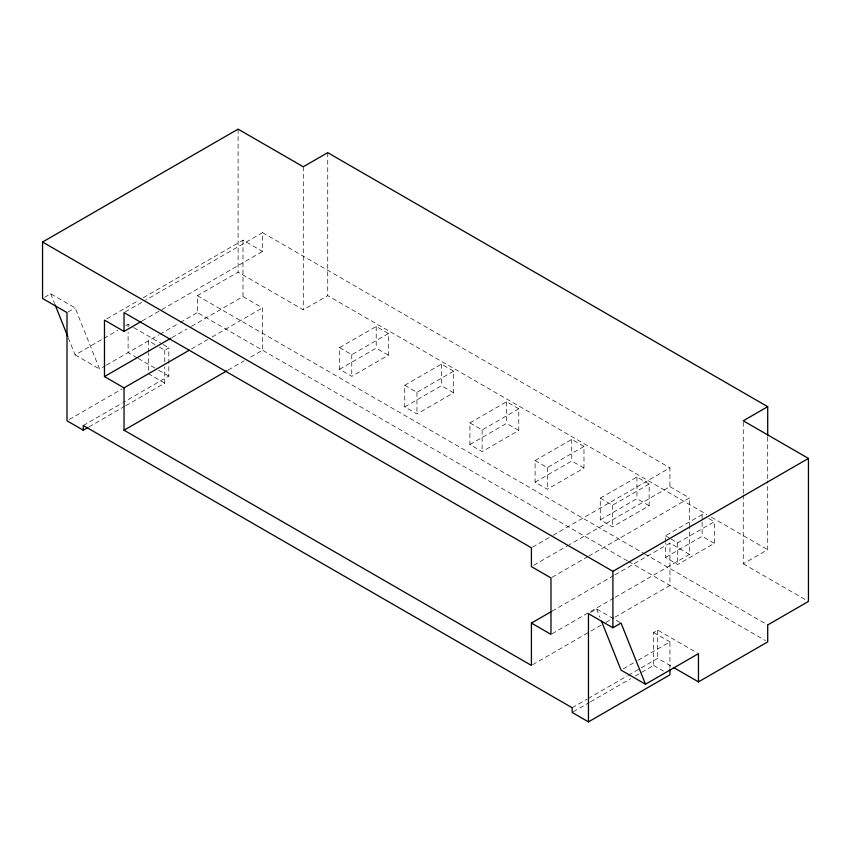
<?xml version="1.0" encoding="UTF-8"?>
<svg xmlns="http://www.w3.org/2000/svg" width="851" height="851" viewBox="0 0 851 851"><rect width="100%" height="100%" fill="white"/><g stroke="black" fill="none" stroke-linecap="round" stroke-linejoin="round"><path stroke-width="0.64" stroke-dasharray="4.25 3.19" d="M44.582 297.307L50.698 293.786L75.143 307.892L99.588 369.047L105.269 365.77M68.016 312.009L75.143 307.892M106.769 318.806L138.819 300.297M143.394 297.659L242.992 240.152L262.544 251.449L262.544 232.631L145.776 300.041M125.171 311.934L144.638 300.701M68.293 337.815L75.143 354.941L102.769 338.985M103.928 338.326L117.736 330.348M125.799 325.688L128.107 324.359L132.628 326.975M142.34 320.838L160.658 310.264M161.807 309.604L262.544 251.449M627.421 560.894L197.358 312.604L197.358 295.669L238.099 272.15L303.286 309.775L327.731 295.669L706.83 514.536M106.407 365.111L158.754 334.89M159.892 334.23L179.189 323.093M180.327 322.433L197.358 312.604M172.008 337.581L186.89 328.997M191.475 326.348L242.992 296.605L262.544 307.892L262.544 350.24L248.8 358.165M159.339 347.102L164.764 350.24L168.838 347.878L168.838 376.11L123.459 402.31M69.293 419.469L122.076 388.992M191.571 348.878L207.591 339.623M212.176 336.975L262.544 307.892M83.292 425.5L122.31 402.97M89.025 426.894L124.608 406.352M125.746 405.693L164.764 383.163L164.764 366.909M228.196 370.057L244.226 360.813M339.538 347.644L376.206 326.476L388.428 333.539L388.428 355.175L351.761 376.344L339.538 369.291L339.538 347.644L351.761 354.707L388.428 333.539M339.538 369.291L376.206 348.123L388.428 355.175M404.725 385.28L441.392 364.111L453.615 371.164L453.615 392.811L416.947 413.98L404.725 406.916L404.725 385.28L416.947 392.332L453.615 371.164M404.725 406.916L441.392 385.748L453.615 392.811M469.901 422.915L506.568 401.746L518.791 408.799L518.791 430.436L482.123 451.604L469.901 444.552L469.901 422.915L482.123 429.968L518.791 408.799M469.901 444.552L506.568 423.383L518.791 430.436M535.088 460.551L571.755 439.382L583.977 446.435L583.977 468.071L547.31 489.24L535.088 482.187L535.088 460.551L547.31 467.603L583.977 446.435M535.088 482.187L571.755 461.019L583.977 468.071M600.274 498.175L636.942 477.007L649.164 484.07L649.164 505.707L612.497 526.875L600.274 519.823L600.274 498.175L612.497 505.239L649.164 484.07M532.566 547.15L552.022 535.907M553.171 535.247L669.939 467.837L669.939 486.655L569.202 544.81M600.274 519.823L636.942 498.654L649.164 505.707M533.715 565.298L568.053 545.47M552.118 577.255L587.605 556.767M588.754 556.107L689.491 497.941L689.491 526.822M665.45 542.172L665.45 535.811L702.118 514.642L704.341 515.929M552.022 611.178L613.848 575.489M614.986 574.829L669.939 543.108L689.491 554.395L689.491 528.141M671.013 539.023L677.673 542.874L714.34 521.706L714.34 543.342L677.673 564.511L665.45 557.448L665.45 543.449M665.45 557.448L702.118 536.279L714.34 543.342M552.118 633.708L613.943 598.008M615.082 597.349L689.491 554.395M590.498 612.486L596.604 608.965L619.943 622.432M532.566 664.748L589.807 631.708M590.945 631.048L601.253 625.091M605.827 622.453L613.848 617.826M614.986 617.166L669.939 585.445L669.939 543.108M743.263 494.942L743.263 563.798L767.708 549.693L767.708 480.836M635.282 676.013L653.642 665.408L653.642 632.484L657.717 630.134L697.32 652.994M623.326 668.801L636.963 660.929M638.101 660.27L669.939 641.888L669.939 668.237M572.159 707.745L587.084 699.139M588.232 698.469L627.251 675.949M628.389 675.279L657.717 658.355L672.428 666.854M573.308 711.787L589.371 702.511M590.52 701.852L630.687 678.662M262.544 232.631L669.939 467.837M669.939 486.655L689.491 497.941M711.425 517.195L767.708 549.693M708.787 518.493L714.34 521.706M743.263 563.798L808.45 601.434M665.45 535.811L669.897 538.375M197.358 295.669L643.526 553.256M644.675 553.916L767.708 624.953M628.506 561.522L765.411 640.558M133.756 327.624L162.052 343.964M163.179 344.612L168.838 347.878M154.988 344.591L148.468 340.825L148.468 351.367M653.642 632.484L669.939 641.888M137.16 357.814L128.107 352.591L128.107 332.06M138.287 358.462L157.531 369.579M158.658 370.228L168.838 376.11M164.764 383.163L148.468 373.759L148.468 352.676M653.642 665.408L663.418 671.056M75.143 354.941L99.588 369.047M596.604 608.965L600.029 617.518M50.698 293.786L54.613 303.573M767.708 437.137L767.708 479.507M743.263 422.117L743.263 493.623M702.118 514.642L702.118 536.279M677.673 542.874L677.673 564.511M657.717 630.134L657.717 658.355M636.942 477.007L636.942 498.654M612.497 505.239L612.497 526.875M571.755 439.382L571.755 461.019M547.31 467.603L547.31 489.24M506.568 401.746L506.568 423.383M482.123 429.968L482.123 451.604M441.392 364.111L441.392 385.748M416.947 392.332L416.947 413.98M376.206 326.476L376.206 348.123M351.761 354.707L351.761 376.344M327.731 152.659L327.731 295.669M303.286 166.775L303.286 309.775M242.992 240.152L242.992 296.605M238.099 129.139L238.099 272.15M164.764 350.24L164.764 361.781M128.107 324.359L128.107 326.933"/><path stroke-width="1.28" d="M87.876 427.553L83.292 430.202L66.995 420.798L66.995 312.604L42.55 298.488L42.55 242.035L238.099 129.139L303.286 166.775L327.731 152.659L767.708 406.682L767.708 435.818M189.284 350.197L124.033 387.865L104.471 376.578L104.471 320.125L124.033 331.422L141.202 321.508M104.471 376.578L170.87 338.241M124.033 387.865L124.033 430.202L227.057 370.728M767.708 406.682L743.263 420.798L808.45 458.423L808.45 601.434L767.708 624.953L767.708 641.888L698.458 681.874L673.556 667.503M42.55 242.035L612.901 571.329L808.45 458.423M124.033 430.202L531.418 665.408L531.418 623.07L550.884 611.837M83.292 430.202L83.292 425.5L572.159 707.745L572.159 712.457L588.456 721.861L588.456 613.667L612.901 627.772L621.049 623.07L645.494 684.225L698.458 653.653L698.458 681.874M588.456 721.861L669.939 674.822L669.939 669.556M645.494 684.225L621.049 670.12L601.497 621.187M531.418 623.07L550.98 634.367L550.98 577.914L531.418 566.628L531.418 547.81L124.033 312.604L124.033 331.422M55.102 304.796L67.803 336.592M612.901 571.329L612.901 627.772"/></g></svg>
